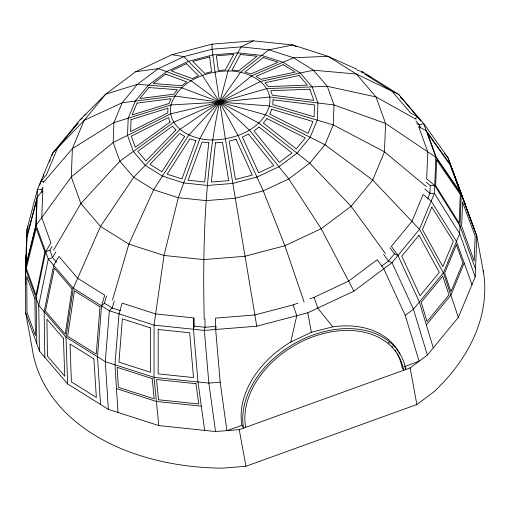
<?xml version="1.0" encoding="UTF-8"?>
<svg xmlns="http://www.w3.org/2000/svg" width="509" height="509" viewBox="0 0 509 509"><rect width="100%" height="100%" fill="white"/><g stroke="black" fill="none" stroke-linecap="round" stroke-linejoin="round"><path stroke-width="0.76" d="M25.717 266.582L25.704 284.493M25.87 262.733L26.201 254.265M26.385 249.645L26.57 245.026L26.602 249.766M41.884 192.415L42.012 189.291L42.89 187.172M426.23 182.171L430.245 185.505L429.933 193.305L427.585 198.955M357.032 69.351L327.993 56.295L292.847 44.983L253.31 40.835L212.075 44.143L171.959 54.686L135.693 71.731L105.745 94.127L79.938 119.965L52.484 153.311L37.532 189.24L27.002 229.209L25.45 268.536L25.673 312.933L39.435 351.032L67.633 383.913L108.341 409.344L158.795 425.588L215.542 431.537L239.243 429.634L410.146 367.918L427.356 355.047L458.342 317.412L475.215 276.858L476.825 236.144L447.939 157.561L423.647 123.522L398.662 94.388L362.593 71.852L357.388 70.178M44.837 357.331L44.143 311.635L53.7 265.367L58.936 256.441L77.661 278.277L104.695 295.163L101.558 305.871L97.505 356.79L100.547 404.47M219.226 104.447L228.064 70.936L241.056 46.898L253.31 40.835M220.092 100.61L219.602 102.112C204.453 173.27 202.563 246.515 204.211 319.022M26.723 240.916L26.697 237.009L37.221 197.04L42.826 190.506L41.757 217.547L50.9 242.844L45.664 251.777L36.107 298.039L36.801 343.734M204.675 430.398L197.982 381.96L193.465 329.266L194.177 326.123L194.088 317.775M215.67 329.495L215.542 318.112L254.844 314.956L293.089 304.91L296.766 315.688L290.773 342.029A87.65 62.931 -30.6 0 0 241.947 425.333L226.88 430.627L220.187 382.189L215.67 329.495L216.096 327.611M51.905 155.608L52.484 153.311L84.157 120.347L105.745 94.127L137.36 84.341L158.407 68.607L183.895 56.626L212.081 49.22L241.056 46.898L268.841 49.806L293.54 57.759L313.468 70.21L327.274 86.307L334.012 104.962L333.223 124.89L324.965 144.747L309.79 163.173L288.749 178.907L263.261 190.888L235.069 198.294L206.094 200.616L178.315 197.708L153.616 189.755L133.682 177.304L119.882 161.207L113.144 142.552L113.933 122.624L122.192 102.767L137.36 84.341L181.509 87.752L221.829 102.882M39.753 185.321L40.765 181.478L46.37 174.943L57.574 148.011L78.151 123.019L74.002 127.174M101.558 305.871L104.415 303.173L106.508 296.034M112.489 300.03L128.872 244.129L153.616 189.755L188.807 135.07L220.607 100.877M114.302 300.908L112.209 308.04L109.352 310.738L105.306 361.664L108.341 409.344M41.204 181.509L42.107 179.333M43.316 176.432L43.92 174.981M49.36 161.913L50.264 159.737M28.18 226.384L27.002 229.209L27.053 236.246M464.214 263.038L450.859 295.137L426.338 324.92M218.584 104.25L219.602 102.112L240.534 72.246L268.841 49.806L292.847 44.983L296.346 46.726M399.565 95.667L398.662 94.388L356.351 74.015L327.993 56.295L293.54 57.759L251.624 75.816L219.602 102.112L199.897 138.645L178.315 197.708L164.019 255.448L154.055 325.13L154.036 377.354L158.795 425.588M45.664 251.777L49.901 250.243L52.141 246.413M53.534 250.142L80.867 203.505L119.882 161.207L173.664 122.255L221.79 101.202M55.901 251.802L52.535 257.541L48.298 259.068L38.741 305.336L39.435 351.032M433.293 347.838L419.384 302.002L397.943 255.423L394.424 253.813L388.488 261.022L381.521 266.226M218.094 103.931L220.887 101.215M43.138 182.712L72.399 148.596L113.933 122.624L170.992 104.937L222.777 102.004M43.03 188.101L42.012 189.291L37.532 189.24L36.107 225.315L25.45 268.536L38.741 305.336L65.979 337.098L105.306 361.664L154.036 377.354L208.849 383.099L220.187 382.189M361.485 72.895L362.593 71.852L363.445 73.188M217.744 103.575L219.602 102.112L260.57 81.408L313.468 70.21L356.351 74.015L375.998 96.926L415.987 119.246M84.087 115.81L85.983 114.391M79.938 119.965L82.471 118.069M221.918 101.622L170.636 113.882L113.144 142.552L71.279 176.96L36.107 225.315L48.298 259.068L73.283 288.209L109.352 310.738L154.055 325.13L204.338 330.405L256.771 326.193L307.792 312.793L353.92 291.11L392.006 262.631L419.461 229.285L434.412 193.35L435.838 157.281L423.647 123.522L419.41 125.055L416.858 123.63M404.197 366.734L419.123 361.205L405.215 315.37L413.448 309.211L443.377 272.862L459.678 233.688L461.23 194.362L447.939 157.561L444.503 153.553M25.673 312.933L32.391 349.556A228.846 154.017 -10.4 0 0 222.268 468.165L245.962 466.263L416.871 404.54L434.082 391.669A228.846 154.017 -10.4 0 0 483.168 270.451M221.93 102.443L174.702 96.023L122.192 102.767L84.157 120.347L72.399 148.596L71.279 176.96L80.867 203.505L100.508 226.416L128.872 244.129L164.019 255.448L203.555 259.59L244.791 256.281L284.906 245.745L321.173 228.7L351.121 206.304L372.709 180.084L384.467 151.828L385.587 123.464L375.998 96.926L327.274 86.307L266.767 88.63L219.602 102.112L179.862 129.483L133.682 177.304L100.508 226.416L73.283 288.209L65.979 337.098L67.633 383.913M217.515 103.2L219.602 102.112L269.795 97.003L334.012 104.962L385.587 123.464L435.838 157.281L461.23 194.362L476.825 236.144L483.55 272.767M290.773 342.029L311.368 332.269L332.765 326.861A87.65 62.931 -30.6 0 1 399.915 353.965M309.886 298.847L314.085 297.326L348.659 281.083L377.201 259.73L383.773 268.784L405.215 315.37M415.42 118.247L418.245 117.223L420.994 121.078M293.089 304.91L297.988 303.141M217.337 102.824L219.602 102.112L269.439 105.955L333.223 124.89L384.467 151.828L426.383 186.676M135.693 71.731L158.407 68.607L190.958 80.683L221.638 103.352M217.241 102.417L219.602 102.112L265.73 114.869L324.965 144.747L372.709 180.084L419.461 229.285L443.377 272.862L458.342 317.412M216.382 326.352L205.051 327.262L194.177 326.123M40.765 181.478L43.749 181.503M430.245 185.505L434.724 185.556L459.983 225.888L475.527 269.057M217.228 101.965L219.602 102.112L258.922 123.14L309.79 163.173L351.121 206.304L385.434 253.577M201.329 406.182L156.416 401.467L116.485 388.615M171.959 54.686L183.895 56.626L202.397 75.307L219.602 102.112L238.034 135.585L263.261 190.888L284.906 245.745L304.115 302.015M218.107 101.673L219.602 102.112L249.474 130.202L288.749 178.907L321.173 228.7L353.92 291.11M120.423 310.687L112.209 308.04L104.415 303.173M370.387 76.725L364.826 74.225L391.86 91.111L410.585 112.947L418.245 117.223M218.272 101.253L221.237 103.798M434.724 185.556L426.695 178.882L427.764 151.841L418.621 126.544L426.281 130.819L450.573 164.859L465.703 205.343M424.773 189.017L429.933 193.305L434.412 193.35L459.678 233.688L475.215 276.858M415.955 121.021L419.41 125.055L420.466 127.969M56.48 262.141L52.535 257.541L49.901 250.243M332.765 326.861L317.762 308.104L314.085 297.326M397.943 255.423L391.37 246.369L411.946 221.377L423.151 194.444L431.18 201.119L456.446 241.457L471.983 284.626M390.04 247.775L394.424 253.813M383.665 254.379L388.488 261.022L392.006 262.631L413.448 309.211L427.356 355.047M420.434 120.525L400.418 96.634L402.237 99.23M218.705 100.846L220.683 104.199M404.846 367.835L405.819 369.477A87.65 62.931 -30.6 0 0 312.99 335.017A87.65 62.931 -30.6 0 0 243.569 428.075L241.947 425.333M474.019 228.49L453.341 172.386L461.409 194.718M410.146 367.918L416.871 404.54M307.792 312.793L311.368 332.269M239.243 429.634L245.962 466.263M256.771 326.193L225.372 138.906L215.059 71.985L212.081 49.22L212.075 44.143M219.602 102.112L219.971 104.428M215.542 431.537L208.849 383.099L204.338 330.405L205.051 327.262L204.955 318.914M118.005 412.455L114.964 364.775L119.017 313.849L122.154 303.141L155.652 313.932L193.337 317.883L193.465 329.266M397.192 353.717A85.359 61.284 -30.6 0 1 402.078 367.504L403.701 370.247A85.359 61.284 -30.6 0 0 313.296 336.678A85.359 61.284 -30.6 0 0 245.688 427.305M388.163 342.303A85.359 61.284 -30.6 0 1 389.296 343.371M391.955 346.203A85.359 61.284 -30.6 0 1 392.948 347.392M395.219 350.478A85.359 61.284 -30.6 0 1 396.04 351.757M150.378 327.86L150.359 372.264L118.947 362.147L122.389 318.844L150.378 327.86M158.184 329.476L158.172 373.88L193.509 377.583L189.672 332.771L158.184 329.476M27.015 236.997L25.883 265.596L35.783 225.442L36.794 199.865L27.015 236.997M128.198 118.203L127.517 135.388L133.326 151.466L145.23 165.349L162.416 176.082L183.711 182.941L207.666 185.454L232.645 183.444L256.956 177.062L278.926 166.736L297.071 153.164L310.153 137.277L317.279 120.156L317.96 102.971L312.144 86.893L300.246 73.01L283.061 62.276L261.766 55.417L237.811 52.904L212.826 54.908L188.521 61.296L166.545 71.623L148.399 85.194L135.318 101.081L128.198 118.203M131.061 119.64L130.59 131.545L167.747 113.011L167.938 108.207L131.061 119.64M170.992 104.937C166.494 128.306 192.981 140.217 212.368 139.95C235.145 139.682 262.001 129.464 269.439 105.955C273.937 82.579 247.45 70.675 228.064 70.936C205.286 71.203 178.43 81.427 170.992 104.937M273.028 99.777L272.843 104.58L314.059 116.816L314.53 104.918L273.028 99.777M436.684 159.998L435.672 185.581L459.143 223.057L460.276 194.451L436.684 159.998M462.573 202.264L461.631 226.123L474.191 261.022L475.177 236.042L462.573 202.264M100.006 306.8L96.246 354.111L67.646 336.245L74.429 290.817L100.006 306.8M208.76 142.749L204.707 181.961L188.114 180.218L202.06 142.049L208.76 142.749M215.466 142.819L211.413 182.031L228.719 180.644L222.452 142.259L215.466 142.819M72.049 288.807L65.267 334.228L45.454 311.126L54.336 268.148L72.049 288.807M44.849 252.101L35.974 295.086L26.303 268.319L36.203 228.166L44.849 252.101M195.857 140.764L181.91 178.939L167.156 174.186L189.902 138.849L195.857 140.764M137.067 103.079L132.13 114.932L169.007 103.505L170.999 98.721L137.067 103.079M271.768 109.282L269.783 114.067L308.06 133.377L312.99 121.524L271.768 109.282M431.842 207.093L422.483 229.591L442.817 266.646L453.328 241.393L431.842 207.093M456.395 244.823L444.662 273.021L450.936 291.714L462.91 262.937L456.395 244.823M233.707 54.431L225.309 69.968L218.329 70.528L216.408 55.818L233.707 54.431M240.42 54.495L232.021 70.038L238.721 70.738L257.013 56.238L240.42 54.495M184.627 136.437L161.881 171.775L149.977 164.343L179.823 133.434L184.627 136.437M148.895 87.548L139.835 98.555L173.773 94.19L177.425 89.749L148.895 87.548M267.009 118.597L263.35 123.038L296.232 148.908L305.292 137.907L267.009 118.597M418.996 235.285L401.805 256.167L420.04 295.78L439.331 272.34L418.996 235.285M442.735 276.171L421.191 302.333L427.026 321.561L449.014 294.857L442.735 276.171M175.834 130.062L145.994 160.965L137.748 151.351L172.506 126.181L175.834 130.062M263.217 57.523L244.924 72.023L250.88 73.939L277.965 62.27L263.217 57.523M165.743 74.11L153.177 83.508L181.707 85.716L186.784 81.917L165.743 74.11M259.068 127.078L253.997 130.87L279.377 162.346L291.95 152.948L259.068 127.078M170.076 122.071L135.318 147.241L131.297 136.107L168.454 117.573L170.076 122.071M186.466 63.682L171.247 70.834L192.281 78.64L198.427 75.752L186.466 63.682M248.494 134.147L242.354 137.036L258.661 172.774L273.88 165.622L248.494 134.147M283.239 64.681L256.154 76.35L260.958 79.353L295.144 72.119L283.239 64.681M209.644 56.97L192.809 61.392L204.771 73.461L211.566 71.68L209.644 56.97M236.004 139.326L229.209 141.108L235.476 179.492L252.311 175.071L236.004 139.326M299.133 75.491L264.947 82.725L268.275 86.606L307.379 85.105L299.133 75.491M309.803 89.215L270.705 90.717L272.328 95.215L313.83 100.356L309.803 89.215M195.965 383.671L156.511 379.529L158.503 399.769L198.777 403.993L195.965 383.671M152.197 378.639L117.121 367.345L118.393 387.349L154.195 398.878L152.197 378.639M93.898 358.921L70.038 344.02L71.375 381.865L96.354 397.472L93.898 358.921M63.44 338.434L46.911 319.162L47.471 356.103L64.77 376.278L63.44 338.434M450.191 164.967L427.617 133.339L436.264 157.281L459.856 191.734L450.191 164.967M34.854 298.764L26.792 276.438L26.971 312.329L35.414 335.705L34.854 298.764"/></g></svg>
